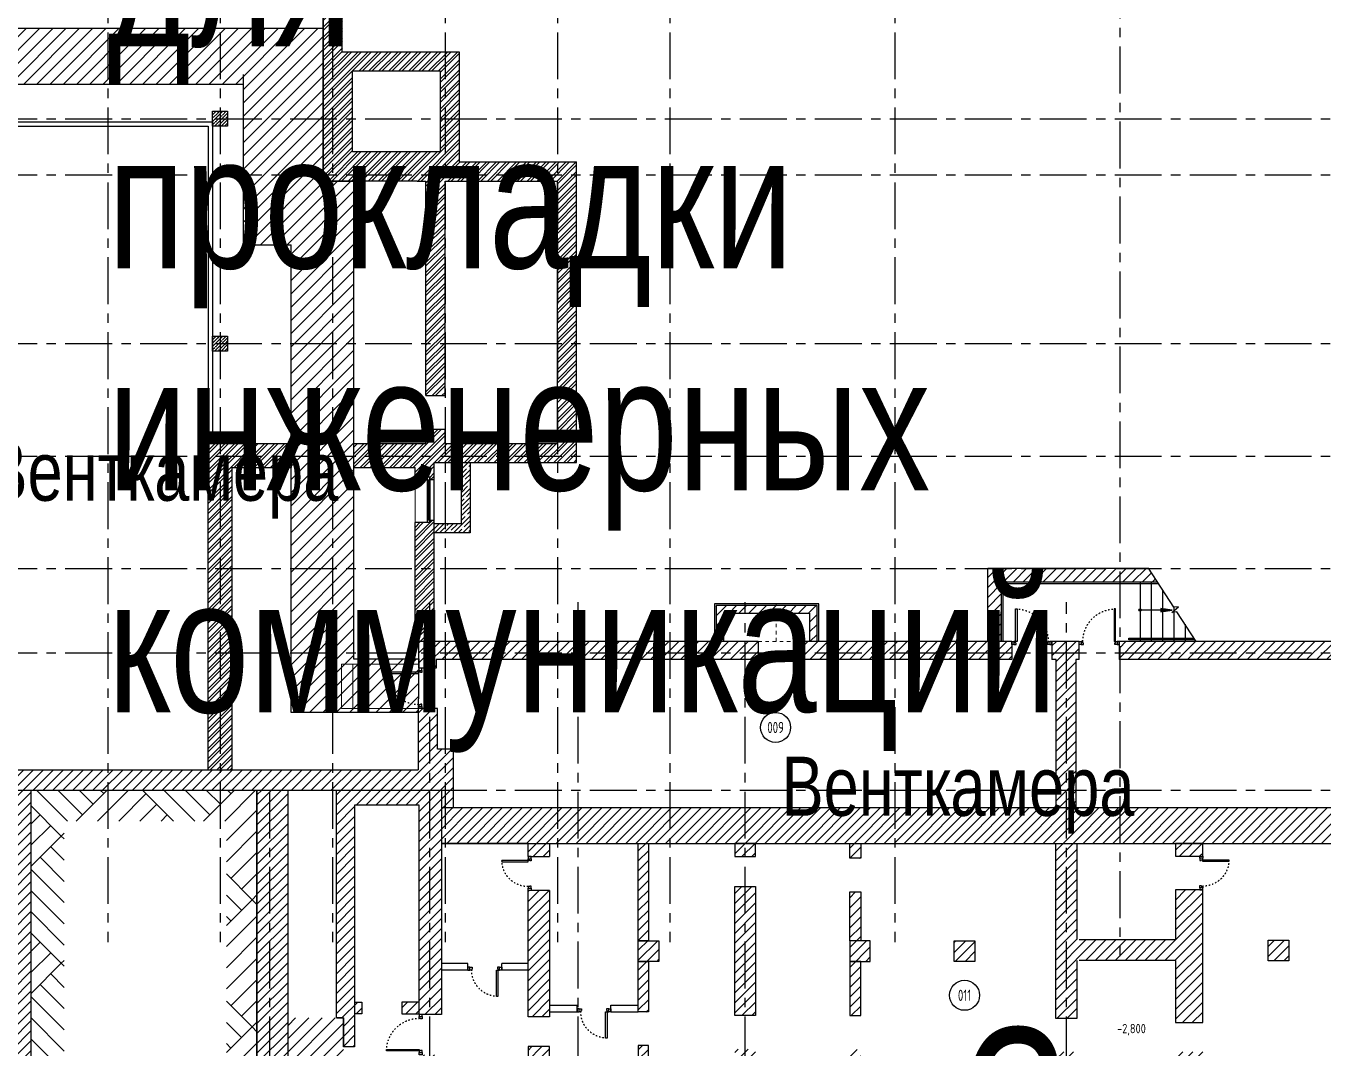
# Model space of a CAD drawing. Header units: millimetres. Extents: x -106726 to 8952771, y -150083 to 686385.
# Drawn here: x 6389 to 40993, y -99401 to -72131 of the extents above; entities that cross this region are included whole.
import ezdxf
from ezdxf import colors
from ezdxf.entities.mleader import LeaderData, LeaderLine
from ezdxf.enums import TextEntityAlignment as Align
from ezdxf.math import Vec2, Vec3

# ---------------------------------------------------------------- set-up
doc = ezdxf.new("R2018")
doc.units = ezdxf.units.MM
for name, pattern in [('ACAD_ISO03W100', [30, 12, -18]), ('CENTER', [2, 1.25, -0.25, 0.25, -0.25]), ('Штрих', [6.35, 3.175, -3.175])]:
    doc.linetypes.add(name, pattern=pattern)
doc.layers.add('АР_Названия помещений', color=124, linetype='Continuous', lineweight=5, plot=False)
doc.layers.add('АР_новое окно', color=160, linetype='Continuous')
doc.layers.add('АР_Номер помещения', color=1, linetype='Continuous', lineweight=25)
doc.styles.add('ISOCPEUR', font='isocpeur.ttf', dxfattribs={"width": 0.7})
doc.styles.get("Standard").update_dxf_attribs({"font": 'arial.ttf'})
pattern_1 = [(45, (331452.74, -175205.68), (-132.58252, 132.58252), [])]
pattern_2 = [(45, (-951676.66, -10382.9), (-132.58252, 132.58252), []), (45, (-951588.28, -10382.9), (-132.58252, 132.58252), [])]

# ---------------------------------------------------------------- blocks, each defined once
blk = doc.blocks.new('*U562')
at = {"layer": 'АР_новое окно', "color": 8, "lineweight": 20}
for p, q in [((0, 1210), (-70, 1210)), ((0, 0), (-70, 0))]:
    blk.add_line(p, q, dxfattribs=at)
at = {"layer": 'АР_новое окно', "color": 8}
for p, q in [((-70, 1210), (-70, 0)), ((-70, 0), (-70, 1210)), ((0, 1140), (-70, 1140)), ((-35, 1140), (-35, 70)), ((0, 1210), (0, 0)), ((0, 70), (-70, 70))]:
    blk.add_line(p, q, dxfattribs=at)
blk = doc.blocks.new('*U568')
at = {"color": 8}
for points in [[(-55, -80), (-55, 0), (-115, 0), (-115, -40), (-100, -40), (-100, -80), (-55, -80)], [(0, 0), (0, -80), (-55, -80), (-55, 0), (0, 0)], [(-1070, 0), (-1070, -80), (-1015, -80), (-1015, 0), (-1070, 0)], [(-1015, -80), (-1015, 0), (-955, 0), (-955, -40), (-970, -40), (-970, -80), (-1015, -80)]]:
    blk.add_lwpolyline(points, dxfattribs=at)
blk.add_lwpolyline([(-100, -80), (-100, -950), (-140, -950), (-140, -80)], close=True, dxfattribs=at)
at = {"color": 8, "linetype": 'ACAD_ISO03W100', "ltscale": 3}
blk.add_arc((-100, -80), 870, 180, 270, dxfattribs=at)
blk = doc.blocks.new('*U557')
at = {"color": 8}
for points in [[(0, 0), (0, -80), (55, -80), (55, 0), (0, 0)], [(55, -80), (55, 0), (115, 0), (115, -40), (100, -40), (100, -80), (55, -80)], [(1015, -80), (1015, 0), (955, 0), (955, -40), (970, -40), (970, -80), (1015, -80)], [(1070, 0), (1070, -80), (1015, -80), (1015, 0), (1070, 0)]]:
    blk.add_lwpolyline(points, dxfattribs=at)
blk.add_lwpolyline([(100, -80), (100, -950), (140, -950), (140, -80)], close=True, dxfattribs=at)
at = {"color": 8, "linetype": 'ACAD_ISO03W100', "ltscale": 3}
blk.add_arc((100, -80), 870, 270, 0, dxfattribs=at)
blk = doc.blocks.new('*U571')
h = blk.add_hatch(color=8)
h.dxf.hatch_style = 1
edge = h.paths.add_edge_path()
edge.add_arc((0, 0), 27.6, 359.64, 719.64)
h = blk.add_hatch(color=8)
h.dxf.hatch_style = 1
h.paths.add_polyline_path([(556, -44), (556, 44), (856, 0)])
at = {"color": 8}
blk.add_line((856, 0), (0, 0), dxfattribs=at)
blk.add_lwpolyline([(556, 44), (556, -44), (856, 0), (556, 44)], dxfattribs=at)
blk.add_circle((0, 0), 27.6, dxfattribs=at)
blk = doc.blocks.new('*U558')
at = {"color": 8}
blk.add_lwpolyline([(-100, 80), (-100, 780), (-140, 780), (-140, 80)], close=True, dxfattribs=at)
for points in [[(-900, 0), (-900, 80), (-845, 80), (-845, 0), (-900, 0)], [(-845, 80), (-845, 0), (-785, 0), (-785, 40), (-800, 40), (-800, 80), (-845, 80)], [(-55, 80), (-55, 0), (-115, 0), (-115, 40), (-100, 40), (-100, 80), (-55, 80)], [(0, 0), (0, 80), (-55, 80), (-55, 0), (0, 0)]]:
    blk.add_lwpolyline(points, dxfattribs=at)
at = {"color": 8, "linetype": 'ACAD_ISO03W100', "ltscale": 3}
blk.add_arc((-100, 80), 700, 90, 180, dxfattribs=at)
blk = doc.blocks.new('*U387')
at = {"layer": 'АР_Номер помещения', "color": 8}
blk.add_circle((-20229, 600), 400, dxfattribs=at)
at = {"color": 8, "style": 'ISOCPEUR', "width": 0.7, "flags": 1}
blk.add_attdef('КАТЕГОРИЯ', (-499, -2092), '', height=250, dxfattribs=at)
at = {"layer": 'АР_Номер помещения', "color": 8, "style": 'ISOCPEUR', "width": 0.7}
blk.add_attdef('НОМЕР_ПОМЕЩЕНИЯ', text='', height=300, dxfattribs=at).set_placement((-20229, 600), align=Align.MIDDLE_CENTER)
blk = doc.blocks.new('*U388')
at = {"color": 8, "style": 'ISOCPEUR', "width": 0.7, "flags": 1}
blk.add_attdef('КАТЕГОРИЯ', (-499, -2092), '', height=250, dxfattribs=at)
at = {"layer": 'АР_Номер помещения', "color": 8, "style": 'ISOCPEUR', "width": 0.7}
blk.add_attdef('НОМЕР_ПОМЕЩЕНИЯ', text='', height=300, dxfattribs=at).set_placement((-11974, -849), align=Align.MIDDLE_CENTER)
blk = doc.blocks.new('*U354')
at = {"layer": 'АР_Номер помещения', "color": 8}
blk.add_circle((-20284, 8672), 400, dxfattribs=at)
at = {"color": 8, "style": 'ISOCPEUR', "width": 0.7, "flags": 1}
blk.add_attdef('КАТЕГОРИЯ', (-499, -2092), '', height=250, dxfattribs=at)
at = {"layer": 'АР_Номер помещения', "color": 8, "style": 'ISOCPEUR', "width": 0.7}
blk.add_attdef('НОМЕР_ПОМЕЩЕНИЯ', text='', height=300, dxfattribs=at).set_placement((-20284, 8672), align=Align.MIDDLE_CENTER)
blk = doc.blocks.new('*U370')
at = {"layer": 'АР_Номер помещения', "color": 8}
blk.add_circle((-10199, 1308), 400, dxfattribs=at)
at = {"color": 8, "style": 'ISOCPEUR', "width": 0.7, "flags": 1}
blk.add_attdef('КАТЕГОРИЯ', (-499, -2092), '', height=250, dxfattribs=at)
at = {"layer": 'АР_Номер помещения', "color": 8, "style": 'ISOCPEUR', "width": 0.7}
blk.add_attdef('НОМЕР_ПОМЕЩЕНИЯ', text='', height=300, dxfattribs=at).set_placement((-10199, 1308), align=Align.MIDDLE_CENTER)
blk = doc.blocks.new('*U357')
at = {"color": 8}
blk.add_lwpolyline([(-100, 80), (-100, 780), (-140, 780), (-140, 80)], close=True, dxfattribs=at)
for points in [[(-900, 0), (-900, 80), (-845, 80), (-845, 0), (-900, 0)], [(-845, 80), (-845, 0), (-785, 0), (-785, 40), (-800, 40), (-800, 80), (-845, 80)], [(-55, 80), (-55, 0), (-115, 0), (-115, 40), (-100, 40), (-100, 80), (-55, 80)], [(0, 0), (0, 80), (-55, 80), (-55, 0), (0, 0)]]:
    blk.add_lwpolyline(points, dxfattribs=at)
at = {"color": 8, "linetype": 'ACAD_ISO03W100', "ltscale": 3}
blk.add_arc((-100, 80), 700, 90, 180, dxfattribs=at)
blk = doc.blocks.new('*U356')
at = {"color": 8}
for points in [[(-55, -80), (-55, 0), (-115, 0), (-115, -40), (-100, -40), (-100, -80), (-55, -80)], [(0, 0), (0, -80), (-55, -80), (-55, 0), (0, 0)], [(-900, 0), (-900, -80), (-845, -80), (-845, 0), (-900, 0)], [(-845, -80), (-845, 0), (-785, 0), (-785, -40), (-800, -40), (-800, -80), (-845, -80)]]:
    blk.add_lwpolyline(points, dxfattribs=at)
blk.add_lwpolyline([(-100, -80), (-100, -780), (-140, -780), (-140, -80)], close=True, dxfattribs=at)
at = {"color": 8, "linetype": 'ACAD_ISO03W100', "ltscale": 3}
blk.add_arc((-100, -80), 700, 180, 270, dxfattribs=at)
blk = doc.blocks.new('_DotSmall')
at = {"color": 8, "linetype": 'ByBlock', "const_width": 0.5}
blk.add_lwpolyline([(-0.0625, 0, 1), (0.0625, 0, 1)], format="xyb", close=True, dxfattribs=at)

msp = doc.modelspace()

# ---------------------------------------------------------------- hatches: boundary and pattern name
at = {"ltscale": 100}
h = msp.add_hatch(dxfattribs=at)
h.set_pattern_fill('ANSI32', color=256, scale=500)
h.set_pattern_definition(pattern_2)
h.paths.add_polyline_path([(17959.8, -72830), (17449.8, -73340), (17449.8, -75490), (15730, -75490), (15730, -76270), (17060, -76270), (17060, -81990.3), (17569.9, -81990.3), (17569.9, -76270), (20569.9, -76270), (20570, -78048.6), (21080, -78048.6), (21080, -75759.8), (17959.8, -75760)])
h.paths.add_polyline_path([(17569.9, -68394.2), (17569.9, -68605), (17359.1, -68605), (17317, -68478.5)], flags=16)
h.paths.add_polyline_path([(17696.4, -68352), (17780.8, -68605), (17569.9, -68605), (17569.9, -68394.2)], flags=16)
h.paths.add_polyline_path([(17569.9, -68815.8), (17443.4, -68858), (17359.1, -68605), (17569.9, -68605)], flags=16)
h.paths.add_polyline_path([(17569.9, -68815.8), (17569.9, -68605), (17780.8, -68605), (17822.9, -68731.5)], flags=16)
h.paths.add_polyline_path([(14640.9, -70651.3), (14829.8, -70651.3), (14829.8, -71731.2), (14640.9, -71731.2)], flags=17)
edge = h.paths.add_edge_path()
edge.add_line((14319.8, -70586.3), (14640.9, -70586.3))
edge.add_line((14640.9, -70586.3), (14640.9, -71796.2))
edge.add_line((14640.9, -71796.2), (14319.8, -71796.2))
edge.add_line((14319.8, -71796.2), (14319.8, -76270.2))
edge.add_line((14319.8, -76270.2), (15730, -76270))
edge.add_line((15730, -76270), (15729.9, -75490))
edge.add_line((15729.9, -75490), (15099.8, -75490.1))
edge.add_line((15099.8, -75490.1), (15099.8, -73340))
edge.add_line((15099.8, -73340), (17449.8, -73340))
edge.add_line((17449.8, -73340), (17959.8, -72830))
edge.add_line((17959.8, -72830), (14830.2, -72830))
edge.add_line((14830.2, -72830), (14829.8, -69329.7))
edge.add_line((14829.8, -69329.7), (15129.8, -69329.7))
edge.add_arc((14568.2, -59600), 9745.9, 273.30362, 293.08077)
edge.add_arc((14568.2, -59600), 9745.9, 293.08077, 323.72504)
edge.add_line((22425.2, -65366.3), (21832.5, -65312.3))
edge.add_arc((14520.7, -59541.5), 9314.8, 273.74937, 321.7179, ccw=False)
edge.add_line((15129.8, -68836.3), (14829.8, -68836.3))
edge.add_line((14829.8, -68836.3), (14829.8, -68605))
edge.add_line((14829.8, -68605), (14319.8, -68605))
edge.add_line((14319.8, -68605), (14319.8, -70586.3))
h = msp.add_hatch(dxfattribs=at)
h.set_pattern_fill('ANSI31', color=256, scale=2000)
h.set_pattern_definition([(45, (-833792.87, -9768.65), (-176.776695, 176.776695), [])])
h.paths.add_polyline_path([(14319.8, -72192), (-110.2, -72192), (-111.5, -73691.4), (2034.6, -73702.4), (2036, -74683.6), (3624.8, -74685), (3624.7, -73691.6), (12186.7, -73691.6), (12186.7, -77968.4), (13461.1, -77968.4), (13461.1, -90448.9), (16856.8, -90449), (16874.8, -89015.3), (15130, -89015.3), (15130, -76270), (14319.8, -76270)])
h = msp.add_hatch(dxfattribs=at)
h.set_pattern_fill('ANSI35', color=256, scale=500)
h.set_pattern_definition([(45, (-945682.16, -34533.53), (-88.388348, 88.388348), []), (45, (-945593.77, -34533.53), (-88.388348, 88.388348), [156.25, -31.25, 0, -31.25])])
h.paths.add_polyline_path([(11769.9, -74405), (11369.9, -74405), (11369.9, -74805), (11769.9, -74805)])
h = msp.add_hatch(dxfattribs=at)
h.set_pattern_fill('ANSI32', color=256, scale=500)
h.set_pattern_definition(pattern_2)
h.paths.add_polyline_path([(21080, -77990), (20569.9, -77990), (20569.9, -83270), (21080, -83270)])
h = msp.add_hatch(dxfattribs=at)
h.set_pattern_fill('ANSI35', color=256, scale=500)
h.set_pattern_definition([(45, (-945682.16, -40533.53), (-88.388348, 88.388348), []), (45, (-945593.77, -40533.53), (-88.388348, 88.388348), [156.25, -31.25, 0, -31.25])])
h.paths.add_polyline_path([(11769.9, -80405), (11369.9, -80405), (11369.9, -80805), (11769.9, -80805)])
h = msp.add_hatch(dxfattribs=at)
h.set_pattern_fill('ANSI32', color=256, scale=500)
h.set_pattern_definition(pattern_2)
h.paths.add_polyline_path([(17160.9, -85379.9), (17160.5, -85379.9)])
h.paths.add_polyline_path([(17160.9, -84170), (17160.9, -84235), (17279.8, -84235), (17279.8, -83780), (21080, -83780), (21080, -83270), (20569.9, -83270), (17570, -83270), (17569.9, -82890.3), (17060, -82890.3), (17060, -83270), (15130, -83270), (15130, -83910), (16769.8, -83910), (16769.8, -84170), (17090.9, -84170)])
h = msp.add_hatch(dxfattribs=at)
h.set_pattern_fill('ANSI32', color=256, scale=500)
h.set_pattern_definition(pattern_2)
h.paths.add_polyline_path([(11249.9, -91974.6), (11889.8, -91974.6), (11889.8, -83910.8), (13461.1, -83909.6), (13461.1, -83270.4), (11249.8, -83270)])
h = msp.add_hatch(dxfattribs=at)
h.set_pattern_fill('ANSI35', color=256, scale=700)
h.set_pattern_definition([(45, (333902.74, -188789.37), (-123.74369, 123.74369), []), (45, (334026.49, -188789.37), (-123.74369, 123.74369), [218.75, -43.75, 0, -43.75])])
h.paths.add_polyline_path([(17998.2, -85413), (17998.2, -83780), (18238.2, -83780), (18238.2, -85653), (17279.8, -85653), (17279.8, -85413)])
h = msp.add_hatch(dxfattribs=at)
h.set_pattern_fill('ANSI32', color=256, scale=500)
h.set_pattern_definition([(45, (331452.74, -175205.68), (-132.58252, 132.58252), []), (45, (331541.13, -175205.68), (-132.58252, 132.58252), [])])
h.paths.add_polyline_path([(17279.8, -85314.9), (17160.9, -85314.9), (17160.9, -85379.9), (17090.9, -85379.9), (16769.8, -85379.9), (16769.8, -86605), (17279.8, -86605)])
h.paths.add_polyline_path([(17279.8, -86605), (16769.8, -86605), (16769.8, -88555), (16865, -88555), (17279.8, -88555)])
h = msp.add_hatch(dxfattribs=at)
h.set_pattern_fill('ANSI31', color=256, scale=1500)
h.set_pattern_definition([(45, (346742.01, -175205.68), (-132.58252, 132.58252), [])])
h.paths.add_polyline_path([(35569.9, -86598), (32049, -86598), (32049, -88555), (32410.3, -88555), (32410.3, -86961.6), (35569.9, -86961.6)])
h.paths.add_polyline_path([(36571.8, -86961.6), (36338, -86603.6), (35569.9, -86605), (35569.9, -86961.6)])
h = msp.add_hatch(dxfattribs=at)
h.set_pattern_fill('ANSI31', color=256, scale=1500)
h.set_pattern_definition([(45, (346742.03, -175085.65), (-132.58252, 132.58252), [])])
h.paths.add_polyline_path([(24805.1, -88555), (24805, -87596.7), (27495.2, -87596.5), (27495.3, -88555), (27295.3, -88555), (27295.2, -87796.5), (25005, -87796.7), (25005, -88555)])
h = msp.add_hatch(dxfattribs=at)
h.set_pattern_fill('ANSI31', color=256, scale=1500)
h.set_pattern_definition(pattern_1)
h.paths.add_polyline_path([(20569.9, -88555), (17569.9, -88555), (17569.9, -88855), (20569.9, -88855)])
h.paths.add_polyline_path([(17569.9, -88555), (17165, -88555), (17165, -88855), (17569.9, -88855)])
h.paths.add_polyline_path([(17165, -88555), (16874.8, -88555), (16874.8, -88855), (17165, -88855)])
h.paths.add_polyline_path([(17165, -88855), (16874.8, -88855), (16874.8, -89269.6), (16954.8, -89269.6), (17165, -89269.6)])
h.paths.add_polyline_path([(17569.9, -88855), (17165, -88855), (17165, -89269.6), (17332.5, -89269.6), (17332.4, -89038), (17569.9, -89038)])
h.paths.add_polyline_path([(21120, -88555), (20569.9, -88555), (20569.9, -88855), (21120, -88855)])
h.paths.add_polyline_path([(23569.9, -88555), (21120, -88555), (21120, -88855), (23569.9, -88855)])
h.paths.add_polyline_path([(23569.9, -88855), (21120, -88855), (21120, -89038), (23569.9, -89038)])
h.paths.add_polyline_path([(21120, -88855), (20569.9, -88855), (20569.9, -89038), (21120, -89038)])
h.paths.add_polyline_path([(20569.9, -88855), (17569.9, -88855), (17569.9, -89038), (20569.9, -89038)])
h.paths.add_polyline_path([(32690.2, -88855), (29569.9, -88855), (29569.9, -89038), (32690.2, -89038)])
h.paths.add_polyline_path([(32690.2, -88555), (29569.9, -88555), (29569.9, -88855), (32690.2, -88855)])
h.paths.add_polyline_path([(25524.1, -88855), (25527.5, -88555), (23569.9, -88555), (23569.9, -88855)])
h.paths.add_polyline_path([(25525.8, -88555), (25525.8, -88855), (25575, -88855), (25575, -88555)])
h.paths.add_polyline_path([(25525.8, -88855), (25525.8, -89038), (25525.8, -89038), (25525.6, -88855), (23569.9, -88855), (23569.9, -89038), (25575, -89038), (25575, -88855)])
h.paths.add_polyline_path([(25925.5, -88855), (25925.5, -88555), (25575, -88555), (25575, -88855)])
h.paths.add_polyline_path([(27135.5, -88555), (27135.5, -88855), (29569.9, -88855), (29569.9, -88555)])
h.paths.add_polyline_path([(25925.5, -89038), (25925.5, -88855), (25575, -88855), (25575, -89038)])
h.paths.add_polyline_path([(27135.5, -88855), (27135.5, -89038), (29569.9, -89038), (29569.9, -88855)])
h = msp.add_hatch(dxfattribs=at)
h.set_pattern_fill('ANSI31', color=256, scale=1500)
h.set_pattern_definition(pattern_1)
h.paths.add_polyline_path([(51365, -88555), (45030, -88555), (45030, -88673.9), (45095, -88673.9), (45095, -88743.9), (45095, -88855), (51365, -88855)])
h.paths.add_polyline_path([(51365, -88855), (45095, -88855.6), (45095, -89038), (51158.5, -89038), (51158.5, -92002.8), (49782.2, -92002.8), (49782.2, -92520), (51365, -92520)])
h.paths.add_polyline_path([(53569.9, -92520), (51365, -92520), (51365, -92934.4), (53569.9, -92934.4)])
h.paths.add_polyline_path([(51365, -92520), (49782.2, -92520), (49782.2, -92994.6), (50990.4, -92994.6), (50990.4, -92934.4), (51365, -92934.4)])
h.paths.add_polyline_path([(53569.9, -92271.3), (51665, -92271.3), (51665, -88855), (51365, -88855), (51365, -92520), (53569.9, -92520)])
h.paths.add_polyline_path([(51665, -88555), (51365, -88555), (51365, -88855), (51665, -88855)])
h.paths.add_polyline_path([(55515, -92271.3), (53569.9, -92271.3), (53569.9, -92520), (55515, -92520)])
h.paths.add_polyline_path([(55515, -92520), (53569.9, -92520), (53569.9, -92934.4), (55515, -92934.4)])
h.paths.add_polyline_path([(55515, -92934.4), (55179.8, -92934.4), (55179.8, -93400.6), (55259.8, -93400.6), (55515, -93400.6)])
h.paths.add_polyline_path([(57079.9, -92520), (55515, -92520), (55515, -92934.4), (57079.9, -92934.4)])
h.paths.add_polyline_path([(57079.9, -92271.3), (55515, -92271.3), (55515, -92520), (57079.9, -92520)])
h.paths.add_polyline_path([(62165, -92271.3), (57079.9, -92271.3), (57079.9, -92520), (62165, -92520)])
h.paths.add_polyline_path([(62318.3, -92271.3), (62165, -92271.3), (62165, -92520), (62318.3, -92520)])
h.paths.add_polyline_path([(55671.6, -92934.4), (55515, -92934.4), (55515, -93400.6), (55671.6, -93400.6)])
h.paths.add_polyline_path([(50990.4, -92994.6), (47569.9, -92994.6), (47569.9, -93942.6), (50990.4, -93942.6)])
h.paths.add_polyline_path([(51365, -92934.4), (50990.4, -92934.4), (50990.4, -98725.4), (51365, -98725.4)])
h.paths.add_polyline_path([(51541.2, -92934.4), (51365, -92934.4), (51365, -98725.4), (51541.2, -98725.4)])
h.paths.add_polyline_path([(47569.9, -92994.6), (17473.6, -92994.6), (17473.6, -93942.6), (47569.9, -93942.6)])
h.paths.add_polyline_path([(62318.3, -107115), (62165, -107115), (62165, -108048.7), (62318.3, -108048.7)])
h.paths.add_polyline_path([(62165, -105905), (62318.3, -105905), (62318.3, -92520), (62165, -92520)])
h.paths.add_polyline_path([(61575.5, -105905), (62165, -105905), (62165, -92520), (57079.9, -92520), (57079.9, -92934.4), (61575.5, -92934.4)])
h.paths.add_polyline_path([(62165, -107115), (61575.5, -107115), (61575.5, -108048.7), (62165, -108048.7)])
h = msp.add_hatch(dxfattribs=at)
h.set_pattern_fill('ANSI31', color=256, scale=1500)
h.set_pattern_definition(pattern_1)
h.paths.add_polyline_path([(34145, -88555), (33761.2, -88555), (33761.2, -88635), (33761.2, -88855), (34145, -88855)])
h.paths.add_polyline_path([(34485.4, -88555), (34145, -88555), (34145, -88855), (34485.4, -88855)])
h.paths.add_polyline_path([(34485.4, -88855), (34145, -88855), (34145, -92520), (34394.1, -92520), (34394.1, -89038), (34485.4, -89038)])
h.paths.add_polyline_path([(34145, -88855), (33761.2, -88855), (33761.2, -89038), (33873.5, -89038), (33873.5, -92520), (34145, -92520)])
h.paths.add_polyline_path([(34145, -92520), (33873.5, -92520), (33873.5, -92994.6), (34145, -92994.6)])
h.paths.add_polyline_path([(34394.1, -92520), (34145, -92520), (34145, -92994.6), (34394.1, -92994.6)])
h = msp.add_hatch(dxfattribs=at)
h.set_pattern_fill('ANSI31', color=256, scale=1500)
h.set_pattern_definition(pattern_1)
h.paths.add_polyline_path([(43885, -88555), (43885, -89038), (43885, -88555), (35569.9, -88555), (35569.9, -89038), (43885, -89038), (43885, -88555)])
at = {"ltscale": 300}
h = msp.add_hatch(dxfattribs=at)
h.set_pattern_fill('ANSI31', color=256, scale=1500)
h.set_pattern_definition(pattern_1)
h.paths.add_polyline_path([(6528.9, -92520), (17473.6, -92523.7), (17473.6, -92994.6), (17794.6, -92994.6), (17794.6, -91426.9), (17364.4, -91426.9), (17364.4, -90340.7), (16856.8, -90340.6), (16856.8, -91974.6), (6018.9, -91974.6), (6018.9, -110246.6), (-213.2, -110246.6), (-213.2, -120371.2), (13062.1, -120371.2), (13062.1, -113994.8), (14450.9, -113994.8), (14450.9, -113355.4), (12552.1, -113355.4), (12552.1, -119861.2), (296.8, -119861.2), (296.8, -110756.6), (6018.9, -110756.6), (6018.9, -114009.1), (12552.1, -114009.1), (12552.1, -113499.1), (6528.9, -113499.1), (6528.9, -110301.1)])
at = {"ltscale": 100, "transparency": 33554559}
h = msp.add_hatch(dxfattribs=at)
h.set_pattern_fill('AR-PARQ1', color=256, scale=200, angle=45, style=0)
h.set_pattern_definition([(135, (346742, -175205.7), (-3394.113, 0), [2400, -2400]), (135, (347024.9, -174922.8), (-3394.113, 0), [2400, -2400]), (135, (347307.7, -174640), (-3394.113, 0), [2400, -2400]), (135, (347590.5, -174357.2), (-3394.113, 0), [2400, -2400]), (135, (347873.4, -174074.3), (-3394.113, 0), [2400, -2400]), (135, (348156.2, -173791.5), (-3394.113, 0), [2400, -2400]), (135, (348439, -173508.6), (-3394.113, 0), [2400, -2400]), (45, (345045, -173508.6), (3394.113, 0), [2400, -2400]), (45, (344762, -173225.8), (3394.113, 0), [2400, -2400]), (45, (344479.3, -172943), (3394.113, 0), [2400, -2400]), (45, (344196.4, -172660), (3394.113, 0), [2400, -2400]), (45, (343913.6, -172377.3), (3394.113, 0), [2400, -2400]), (45, (343630.7, -172094.4), (3394.113, 0), [2400, -2400]), (45, (343348, -171811.6), (3394.113, 0), [2400, -2400])])
h.paths.add_polyline_path([(7411.1, -93345.6), (11738.5, -93345.6), (11738.5, -112717.1), (7411.1, -112717.1)], flags=16)
h.paths.add_polyline_path([(6528.9, -92520), (12552.1, -92520), (12552.1, -113499.1), (6528.9, -113499.1)])
at = {"ltscale": 100}
h = msp.add_hatch(dxfattribs=at)
h.set_pattern_fill('ANSI31', color=256, scale=1500)
h.set_pattern_definition(pattern_1)
h.paths.add_polyline_path([(13383.3, -92520), (12900, -92520), (12900, -113355.4), (13383.3, -113355.4)])
h.paths.add_polyline_path([(12900, -92520), (12551.9, -92520), (12551.9, -113355.4), (12900, -113355.4)])
h = msp.add_hatch(dxfattribs=at)
h.set_pattern_fill('ANSI31', color=256, scale=1500)
h.set_pattern_definition(pattern_1)
h.paths.add_polyline_path([(17165, -92520), (14674.6, -92520), (14674.6, -98598.4), (14858.8, -98598.4), (14858.8, -99370.7), (14938.8, -99370.7), (15158, -99370.7), (15158, -92920.6), (16880.1, -92920.6), (16880.1, -98508.1), (16958.8, -98508.1), (17165, -98508.1)])
h.paths.add_polyline_path([(17473.6, -92520), (17165, -92520), (17165, -98508.1), (17473.6, -98508.1)])
h.paths.add_polyline_path([(16880.1, -98175.3), (16421.1, -98175.3), (16421.1, -98255.3), (16421.1, -98486.4), (16880.1, -98486.4)], flags=17)
h.paths.add_polyline_path([(15350.1, -98175.3), (15158, -98175.3), (15158, -98486.4), (15350.1, -98486.4)], flags=17)
h.paths.add_polyline_path([(20360.1, -95193.8), (19787.6, -95193.8), (19787.6, -98566.7), (20360.1, -98566.7)])
h.paths.add_polyline_path([(20360.1, -93942.6), (19787.6, -93942.6), (19787.6, -94293.8), (20360.1, -94293.8)])
h.paths.add_polyline_path([(20360.1, -99362.5), (19787.6, -99362.5), (19787.6, -99856.9), (20360.1, -99856.9)])
h.paths.add_polyline_path([(22995.3, -97088), (22724.4, -97088), (22724.4, -98434.5), (22995.3, -98434.5)])
h.paths.add_polyline_path([(23274.4, -96538), (22724.4, -96538), (22724.4, -97088), (22995.3, -97088), (23274.4, -97088)])
h.paths.add_polyline_path([(22995.3, -93942.6), (22724.4, -93942.6), (22724.4, -96538), (22995.3, -96538)])
h.paths.add_polyline_path([(22995.3, -99334.5), (22724.4, -99334.5), (22724.4, -99856.9), (22995.3, -99856.9)])
h.paths.add_polyline_path([(25851.8, -93942.6), (25298.2, -93942.6), (25298.2, -94293.8), (25851.8, -94293.8)])
h.paths.add_polyline_path([(25851.8, -95086.7), (25298.2, -95086.7), (25298.2, -98535.9), (25851.8, -98535.9)])
h.paths.add_polyline_path([(25851.8, -99430.9), (25298.2, -99430.9), (25298.2, -99856.9), (25851.8, -99856.9)])
h.paths.add_polyline_path([(28658.3, -99435.9), (28365.6, -99435.9), (28365.6, -99856.9), (28658.3, -99856.9)])
h.paths.add_polyline_path([(28658.3, -97088), (28365.6, -97088), (28365.6, -98535.9), (28658.3, -98535.9)])
h.paths.add_polyline_path([(28915.6, -96538), (28365.6, -96538), (28365.6, -97088), (28658.3, -97088), (28915.6, -97088)])
h.paths.add_polyline_path([(28658.3, -95236.2), (28365.6, -95236.2), (28365.6, -96538), (28658.3, -96538)])
h.paths.add_polyline_path([(28658.3, -93942.6), (28365.6, -93942.6), (28365.6, -94337.5), (28658.3, -94337.5)])
h.paths.add_polyline_path([(31705.2, -96538), (31155.2, -96538), (31155.2, -97088), (31705.2, -97088)])
h = msp.add_hatch(dxfattribs=at)
h.set_pattern_fill('ANSI31', color=256, scale=1500)
h.set_pattern_definition(pattern_1)
h.paths.add_polyline_path([(37783.2, -95183.1), (37059.3, -95183.1), (37059.3, -96507.2), (34426.3, -96507.2), (34426.3, -93942.6), (34145, -93942.6), (34145, -98615.4), (34426.3, -98615.4), (34426.3, -97063.2), (37059.3, -97063.2), (37059.3, -98717), (37783.2, -98717)])
h.paths.add_polyline_path([(37783.2, -93942.6), (37059.3, -93942.6), (37059.3, -94282.7), (37783.2, -94282.7)], flags=17)
h.paths.add_polyline_path([(34145, -93942.6), (33863.7, -93942.6), (33863.7, -98615.4), (34145, -98615.4)])
h.paths.add_polyline_path([(34425.9, -99497.8), (34145, -99497.8), (34145, -100040), (40983, -100040), (40983, -99856.9), (37783.2, -99856.9), (37783.2, -99497.8), (37059.3, -99497.8), (37059.3, -99856.9), (34425.9, -99856.9)])
h.paths.add_polyline_path([(34145, -99497.8), (33873.5, -99497.8), (33873.5, -99856.9), (33287.1, -99856.9), (33287.1, -100040), (34145, -100040)])
h.paths.add_polyline_path([(34145, -100040), (33287.1, -100040), (33287.1, -100323.9), (34002.5, -100323.9), (34002.4, -103691), (34145, -103691)])
h.paths.add_polyline_path([(40983, -100040), (34145, -100040), (34145, -103691), (34402.2, -103691), (34402.2, -100436.4), (36938.5, -100436.4), (36938.5, -100877.2), (37617.6, -100877.2), (37617.6, -100436.4), (40983, -100436.4)])
h.paths.add_polyline_path([(37617.6, -101681.5), (36938.5, -101684.1), (36938.5, -103693.6), (37617.6, -103691)])
h.paths.add_polyline_path([(32493.8, -100040), (25575, -100040), (25575, -100323.9), (28658.3, -100323.9), (28658.3, -101992), (29102.9, -101992), (29102.9, -100323.8), (32493.8, -100323.9)])
h.paths.add_polyline_path([(32493.8, -99856.9), (25575, -99856.9), (25575, -100040), (32493.8, -100040)])
h.paths.add_polyline_path([(29106.8, -102783.3), (28658.3, -102783.3), (28658.3, -103690.9), (29106.8, -103690.9)])
h.paths.add_polyline_path([(25575, -100040), (21120, -100040), (21120, -100323.9), (25575, -100323.9)])
h.paths.add_polyline_path([(25575, -99856.9), (25562.7, -99856.9), (21120, -99856.9), (21120, -100040), (25575, -100040)])
h.paths.add_polyline_path([(18996.2, -100040), (18996.2, -100363.9), (20534.6, -100363.9), (20534.6, -101522.2), (20614.6, -101522.2), (21114.3, -101522.2), (21114.3, -100323.9), (21114.4, -100040)])
h.paths.add_polyline_path([(18996.2, -100040), (17463.7, -100040), (17463.7, -100363.9), (18996.2, -100363.9)])
h.paths.add_polyline_path([(18996.2, -99856.9), (17463.7, -99856.9), (17463.7, -100040), (18996.2, -100040)])
h.paths.add_polyline_path([(17165, -99579.1), (16878.8, -99579.1), (16878.8, -100040), (17165, -100040)])
h.paths.add_polyline_path([(17463.7, -99579.1), (17165, -99579.1), (17165, -100040), (17463.7, -100040)])
h.paths.add_polyline_path([(17463.7, -100040), (17165, -100040), (17165, -113355.4), (17463.7, -113355.4)])
h.paths.add_polyline_path([(17165, -100040), (16878.8, -100040), (16878.8, -113355.4), (17165, -113355.4)])
h.paths.add_polyline_path([(21120, -99856.9), (18996.2, -99856.9), (18996.2, -100040), (21120, -100040)])
h = msp.add_hatch(dxfattribs=at)
h.set_pattern_fill('ANSI31', color=256, scale=1500)
h.set_pattern_definition(pattern_1)
h.paths.add_polyline_path([(42685, -93942.6), (42399.5, -93942.6), (42399.5, -98717), (42685, -98717)])
h.paths.add_polyline_path([(42970.5, -93942.6), (42685, -93942.6), (42685, -98717), (42970.5, -98717)])
h.paths.add_polyline_path([(40079.7, -96521.5), (39528.4, -96521.5), (39528.4, -97070.3), (40079.7, -97070.3)])
h.paths.add_polyline_path([(45732.1, -96509), (45180.9, -96509), (45180.9, -97057.8), (45732.1, -97057.8)])
h = msp.add_hatch(dxfattribs=at)
h.set_pattern_fill('ANSI31', color=256, scale=2000)
h.set_pattern_definition([(45, (346742, -175205.68), (-176.7767, 176.7767), [])])
h.paths.add_polyline_path([(14483.4, -110146.2), (14483.4, -109526.9), (16878.8, -109526.9), (16878.8, -110146.2)], flags=16)
h.paths.add_polyline_path([(13583.4, -110146.2), (13383.5, -110146.2), (13383.5, -113355.5), (16878.8, -113355.5), (16883.5, -104248.5), (16546.1, -104248), (16546.1, -103630.1), (16872.7, -103630.1), (16878.9, -101393), (14623.7, -101393.1), (14623.7, -100704.2), (14858.8, -100704.2), (14858.8, -98598.4), (13383.4, -98598.4), (13383.4, -100704.2), (13830.8, -100704.2), (13830.8, -101393), (13383.5, -101393), (13383.5, -103629.7), (15646.1, -103629.7), (15646.1, -104248), (13383.5, -104248), (13383.5, -109526.9), (13583.4, -109526.9)])

# ---------------------------------------------------------------- linework, layer by layer
at = {"linetype": 'CENTER', "ltscale": 1000}
for p, q in [((8569.9, -42303.6), (8569.9, -96574.9)), ((11569.9, -42303.6), (11569.9, -96574.9)), ((14569.9, -42303.6), (14569.9, -96574.9)), ((17569.9, -42303.6), (17569.9, -96574.9)), ((20569.9, -42303.6), (20569.9, -96574.9)), ((23569.9, -42303.6), (23569.9, -96574.9)), ((29569.9, -42303.6), (29569.9, -96574.9)), ((35569.9, -42681.8), (35569.9, -96953.1)), ((-12563.8, -74605), (70614.6, -74605)), ((-12563.8, -76105), (70614.6, -76105)), ((-12563.8, -80605), (70614.6, -80605)), ((-12563.8, -83605), (70614.6, -83605)), ((-12563.8, -86605), (70614.6, -86605)), ((17165, -121811.3), (17165, -87503.8)), ((21120, -121811.3), (21120, -87503.8)), ((25575, -121811.3), (25575, -87503.8)), ((34145, -121811.3), (34145, -87503.8)), ((-12563.8, -88855), (70614.6, -88855)), ((-12563.8, -92520), (71033.4, -92520)), ((12900, -121811.3), (12900, -92428.7))]:
    msp.add_line(p, q, dxfattribs=at)
at = {"ltscale": 100}
for p, q in [((14319.8, -76270), (14319.8, -71796.2)), ((14319.8, -71924.4), (14319.8, -76270)), ((14829.8, -72830), (14829.8, -71731.2)), ((-110.2, -72192), (14319.8, -72192)), ((17959.8, -72830), (14829.8, -72830)), ((17959.8, -75760), (17959.8, -72830)), ((15099.8, -75490), (15099.8, -73340)), ((17449.8, -73340), (15099.8, -73340)), ((17449.8, -75490), (17449.8, -73340)), ((12186.7, -73691.6), (3624.7, -73691.6)), ((12186.7, -73424.1), (12186.7, -77968.4)), ((16841, -75490), (15099.8, -75490)), ((17449.8, -75490), (16830, -75490)), ((17959.8, -75760), (21080, -75760)), ((21080, -78140.1), (21080, -75760)), ((14319.8, -76270), (15130, -76270)), ((16830, -76270), (14319.8, -76270)), ((15130, -76270), (15130, -89015.3)), ((16830, -76270), (17060, -76270)), ((17569.9, -76270), (20570, -76270)), ((20570, -78140.1), (20570, -76270)), ((12186.7, -77968.4), (13461.1, -77968.4)), ((13461.1, -90448.9), (13461.1, -77968.4)), ((20569.9, -83270), (20570, -77990)), ((21080, -83780), (21080, -77990)), ((17060, -81990.3), (17570, -81990.3)), ((17060, -82890.3), (17570, -82890.3)), ((17060, -83270), (17060, -82890.3)), ((17570, -83270), (17570, -82890.3)), ((11249.8, -83270), (13461.1, -83270)), ((11249.8, -91974.6), (11249.8, -83270)), ((13461.1, -83270), (13461.1, -83910)), ((15130, -83270), (17060, -83270)), ((15130, -83270), (15130, -83910)), ((17570, -83270), (20570, -83270)), ((11889.8, -83910), (13461.1, -83910)), ((11889.8, -91974.6), (11889.8, -83910)), ((15130, -83910), (16769.8, -83910)), ((16769.8, -84170), (16769.8, -83910)), ((17279.8, -84235), (17279.8, -83780)), ((17279.8, -83780), (21080, -83780)), ((17160.9, -84170), (16769.8, -84170)), ((17160.9, -84170), (17160.9, -84235)), ((17160.9, -84235), (17279.8, -84235)), ((16769.8, -88555), (16769.8, -85379.9)), ((17160.9, -85379.9), (16769.8, -85379.9)), ((17160.9, -85314.9), (17160.9, -85379.9)), ((17160.9, -85314.9), (17279.8, -85314.9)), ((17279.8, -88555), (17279.8, -85314.9)), ((32049, -86598), (36334.3, -86598)), ((32049, -88555), (32049, -86598)), ((32410.3, -88551.6), (32411, -86961.6)), ((32410.3, -86961.6), (36571.8, -86961.6)), ((32411, -88551.6), (32411, -86961.6)), ((32461, -88551.6), (32461, -87011.6)), ((36110.3, -86961.6), (36571.8, -86961.6)), ((36110.3, -86961.6), (36110.3, -88555)), ((36410.3, -86961.6), (36410.3, -88551.6)), ((36710.3, -87173.7), (36710.3, -88551.6)), ((24805, -87596.7), (24805.1, -88555)), ((37010.3, -87633), (37010.3, -88551.6)), ((37310.3, -88092.3), (37310.3, -88551.6)), ((25925.5, -88555), (16769.8, -88555)), ((25925.5, -88555), (25525.8, -88555)), ((32690.2, -88555), (27135.5, -88555)), ((32690.2, -88555), (32690.2, -89038)), ((34485.4, -89038), (34485.4, -88555)), ((39112.5, -88555), (36110.3, -88555)), ((15130, -89015.3), (16874.8, -89015.3)), ((16874.8, -89015.3), (16856.8, -90449)), ((33873.5, -92994.6), (33873.5, -89038)), ((34394.1, -89038), (34394.1, -92994.6)), ((16856.8, -90449), (13461.1, -90448.9)), ((17364.4, -90340.7), (16856.8, -90340.6)), ((16856.8, -90340.6), (16856.8, -91974.6)), ((17364.4, -91426.9), (17364.4, -90340.7)), ((17794.6, -91426.9), (17364.4, -91426.9)), ((17794.6, -92994.6), (17794.6, -91426.9)), ((14674.6, -98598.4), (14674.6, -92523.7)), ((17473.6, -92523.7), (17473.6, -98508.1)), ((16880.1, -92920.6), (15158, -92920.6)), ((15158, -92920.6), (15158, -99370.7)), ((16880.1, -98508.1), (16880.1, -92920.6)), ((34454.9, -92994.6), (33934.3, -92994.6)), ((14858.8, -98598.4), (14674.6, -98598.4)), ((14858.8, -99370.7), (14858.8, -98598.4)), ((17473.6, -98508.1), (16880.1, -98508.1)), ((15158, -99370.7), (14858.8, -99370.7))]:
    msp.add_line(p, q, dxfattribs=at)
at = {"linetype": 'Continuous', "ltscale": 100}
for p, q in [((5769.9, -74685.2, 1.8), (11369.8, -74688.8)), ((11369.8, -74688.8), (11369.8, -83270)), ((3595.7, -74805, -1.1), (11249.8, -74805, -1.4)), ((11249.8, -74808.7), (11249.8, -83270))]:
    msp.add_line(p, q, dxfattribs=at)
at = {"lineweight": 15, "ltscale": 100}
msp.add_line((16769.8, -84170), (16769.8, -85379.9), dxfattribs=at)
msp.add_line((17279.8, -85314.9), (17279.8, -84235))
at = {"linetype": 'Штрих', "lineweight": 9, "ltscale": 30}
for p, q in [((26405, -88555), (26405, -87546.6)), ((25925.5, -88555), (27135.5, -88555)), ((25925.5, -89038), (27135.5, -89038))]:
    msp.add_line(p, q, dxfattribs=at)
at = {"ltscale": 100}
for points in [[(11369.9, -74405), (11769.9, -74405), (11769.9, -74805), (11369.9, -74805)], [(11369.9, -80405), (11769.9, -80405), (11769.9, -80805), (11369.9, -80805)], [(6528.9, -92520), (12552.1, -92520), (12552.1, -113499.1), (6528.9, -113499.1)], [(22995.3, -96538), (22724.4, -96538), (22724.4, -93942.6), (22995.3, -93942.6)], [(25298.2, -94293.8), (25851.8, -94293.8), (25851.8, -93942.6), (25298.2, -93942.6)], [(28658.3, -94337.5), (28365.6, -94337.5), (28365.6, -93942.6), (28658.3, -93942.6)], [(25851.8, -98535.9), (25298.2, -98535.9), (25298.2, -95086.7), (25851.8, -95086.7)], [(28658.3, -96538), (28365.6, -96538), (28365.6, -95236.2), (28658.3, -95236.2)], [(22724.4, -96538), (23274.4, -96538), (23274.4, -97088), (22724.4, -97088)], [(28915.6, -96538), (28365.6, -96538), (28365.6, -97088), (28915.6, -97088)], [(31155.2, -96538), (31705.2, -96538), (31705.2, -97088), (31155.2, -97088)], [(39528.4, -96521.5), (40079.7, -96521.5), (40079.7, -97070.3), (39528.4, -97070.3)], [(22995.3, -98434.5), (22724.4, -98434.5), (22724.4, -97088), (22995.3, -97088)], [(28658.3, -97088), (28365.6, -97088), (28365.6, -98535.9), (28658.3, -98535.9)], [(20360.1, -99362.5), (19787.6, -99362.5), (19787.6, -99856.9), (20360.1, -99856.9)], [(22995.3, -99334.5), (22724.4, -99334.5), (22724.4, -99856.9), (22995.3, -99856.9)]]:
    msp.add_lwpolyline(points, close=True, dxfattribs=at)
for points in [[(17060, -81990.3), (17060, -76270)], [(17569.9, -81990.3), (17569.9, -76270)], [(18238.2, -83780), (18238.2, -85653), (17279.8, -85653)], [(17998.2, -83780), (17998.2, -85413), (17279.8, -85413)], [(32411, -86961.6), (36571.8, -86961.6)], [(36604.5, -87011.6), (32461, -87011.6)], [(27495.3, -88555), (27495.2, -87596.5), (24805, -87596.7)], [(25005, -88555), (25005, -87796.7), (27295.2, -87796.5), (27295.3, -88555)], [(25925.5, -89038), (17332.4, -89038), (17332.4, -89038), (17332.5, -89269.6), (16874.8, -89269.6), (16874.8, -88555)], [(25925.5, -88555), (25925.5, -89038)], [(27135.5, -89038), (27135.5, -88555)], [(34485.4, -88555), (33761.2, -88555), (33761.2, -89038)], [(39478.6, -88555), (35556.4, -88555), (35556.4, -89038)], [(43950, -88673.9), (43950, -88555), (35556.4, -88555)], [(37583.4, -88510.5), (35807.8, -88510.5), (35807.8, -88466.1), (37554.4, -88466.1)], [(43885, -88673.9), (43885, -89038), (35556.4, -89038)], [(25925.5, -89038), (25525.8, -89038)], [(32690.2, -89038), (27135.5, -89038)], [(33873.5, -89038), (33761.2, -89038)], [(34485.4, -89038), (34394.1, -89038)], [(-213.2, -120371.2), (-213.2, -110246.6), (6018.9, -110246.6), (6018.9, -91974.6), (16856.8, -91974.6)], [(12552.1, -113499.1), (6528.9, -113499.1), (6528.9, -92520), (17473, -92520)], [(12551.9, -101184.6), (12551.9, -92523.6)], [(13383.3, -100508.8), (13383.3, -92523.6)], [(50990.4, -92994.6), (17473.6, -92994.6)], [(19787.6, -93942.6), (17473.6, -93942.6), (50990.4, -93942.6)], [(19787.6, -94293.8), (19787.6, -93942.6), (20360.1, -93942.6), (20360.1, -94293.8)], [(34426.3, -97063.2), (34426.3, -98615.4), (33863.7, -98615.4), (33863.7, -93942.6), (34426.3, -93942.6), (34426.3, -96507.2)], [(37783.2, -94282.7), (37783.2, -93942.6), (37059.3, -93942.6), (37059.3, -94282.7)], [(19787.6, -94293.8), (20360.1, -94293.8)], [(37059.3, -94282.7), (37783.2, -94282.7)], [(20360.1, -95193.8), (20360.1, -98566.7), (19787.6, -98566.7), (19787.6, -95193.8)], [(20360.1, -95193.8), (19787.6, -95193.8)], [(37059.3, -95183.1), (37059.3, -96507.2)], [(37059.3, -97063.2), (37059.3, -98717), (37783.2, -98717), (37783.2, -95183.1)], [(37783.2, -95183.1), (37059.3, -95183.1)], [(34487.2, -96507.2), (37059.3, -96507.2)], [(18180.6, -97143.2), (17473.6, -97143.2)], [(18180.6, -97323.2), (18180.6, -97143.2)], [(19787.6, -97143.2), (19080.6, -97143.2)], [(19080.6, -97323.2), (19080.6, -97143.2)], [(37059.3, -97063.2), (34487.2, -97063.2)], [(18180.6, -97323.2), (17473.6, -97323.2)], [(19787.6, -97323.2), (19080.6, -97323.2)], [(15158, -98175.3), (15350.1, -98175.3), (15350.1, -98486.4), (15158, -98486.4)], [(16880.1, -98175.3), (16421.1, -98175.3), (16421.1, -98486.4), (16880.1, -98486.4)], [(20360.1, -98254.5), (21092.3, -98254.5)], [(21092.3, -98434.5), (21092.3, -98254.5)], [(21992.3, -98254.5), (22724.4, -98254.5)], [(21992.3, -98434.5), (21992.3, -98254.5)], [(13830.8, -100704.2), (13383.4, -100704.2), (13383.4, -98598.4)], [(14674.6, -98598.4), (14858.8, -98598.4), (14858.8, -99370.7)], [(20360.1, -98434.5), (21092.3, -98434.5)], [(21992.3, -98434.5), (22724.4, -98434.5)]]:
    msp.add_lwpolyline(points, dxfattribs=at)
msp.add_lwpolyline([(37610.3, -88551.6), (37095.1, -87762.9), (36956.3, -87776.6), (37137.6, -87628.9), (37013.4, -87637.8), (36332.1, -86594.7)])
at = {"ltscale": 0.25}
msp.add_lwpolyline([(27545.3, -88555), (27545.2, -87546.5), (24755, -87546.7), (24755, -88555)], dxfattribs=at)
at = {"lineweight": 9, "ltscale": 100}
for points in [[(16874.8, -89155.6), (14809.2, -89155.6), (14809.2, -90340.5), (16982.2, -90340.5)], [(15106.9, -89155.6), (15106.9, -90340.5)]]:
    msp.add_lwpolyline(points, dxfattribs=at)

# ---------------------------------------------------------------- block references
ref = msp.add_blockref('*U388', (24688.9, -56987.4))
lines = msp.add_mtext('\\W0.8000;Техническое помещение для прокладки инженерных коммуникаций', dxfattribs={"layer": 'АР_Названия помещений', "color": 8, "insert": (8569.9, -57266.7), "char_height": 3554.348, "width": 926.94, "attachment_point": 1})
ref.add_attrib('ИМЯ_ПОМЕЩЕНИЯ', '', (8569.9, -57266.7), dxfattribs={"flags": 104}).embed_mtext(lines)
ref = msp.add_blockref('*U387', (25467.3, -82291.2, 2))
ref.add_attrib('НОМЕР_ПОМЕЩЕНИЯ', '006', dxfattribs={"layer": 'АР_Номер помещения', "color": 8, "height": 300, "style": 'ISOCPEUR', "width": 0.7}).set_placement((5238.5, -81691.2, 2), align=Align.MIDDLE_CENTER)
lines = msp.add_mtext('\\W0.8000;Венткамера', dxfattribs={"layer": 'АР_Названия помещений', "color": 8, "insert": (5306.5, -83221.2), "char_height": 1576.782, "width": 926.94, "attachment_point": 1})
ref.add_attrib('ИМЯ_ПОМЕЩЕНИЯ', '', (5306.5, -83221.2), dxfattribs={"flags": 104}).embed_mtext(lines)
at = {"xscale": -1}
msp.add_blockref('*U562', (17090.9, -85379.9), dxfattribs=at)
for name, p, rotation in [('*U557', (32691.2, -88635), 180), ('*U568', (35556.4, -88635), 180), ('*U568', (16954.8, -89269.6), 270), ('*U356', (19867.6, -94293.8), 270), ('*U558', (37703.2, -94282.7), 270), ('*U357', (19080.6, -97243.2), 180), ('*U557', (16958.8, -99578.1), 270), ('*U357', (21992.3, -98354.5), 180)]:
    msp.add_blockref(name, p, dxfattribs=dict(at, rotation=rotation))
at = {"ltscale": 75}
msp.add_blockref('*U571', (36110.3, -87713.9), dxfattribs=at)
ref = msp.add_blockref('*U370', (36587.3, -92154.2, 2))
ref.add_attrib('НОМЕР_ПОМЕЩЕНИЯ', '009', dxfattribs={"layer": 'АР_Номер помещения', "color": 8, "height": 300, "style": 'ISOCPEUR', "width": 0.7}).set_placement((26388.1, -90846.6, 2), align=Align.MIDDLE_CENTER)
lines = msp.add_mtext('\\W0.8000;Венткамера', dxfattribs={"layer": 'АР_Названия помещений', "color": 8, "insert": (26545.3, -91627.2, 2), "char_height": 1576.782, "width": 926.94, "attachment_point": 1})
ref.add_attrib('ИМЯ_ПОМЕЩЕНИЯ', '', (26545.3, -91627.2, 2), dxfattribs={"flags": 104}).embed_mtext(lines)
ref = msp.add_blockref('*U354', (51713.4, -106665.5))
ref.add_attrib('НОМЕР_ПОМЕЩЕНИЯ', '011', dxfattribs={"layer": 'АР_Номер помещения', "color": 8, "height": 300, "style": 'ISOCPEUR', "width": 0.7}).set_placement((31429.5, -97993.7), align=Align.MIDDLE_CENTER)
lines = msp.add_mtext('\\W0.8000;Защитное помещение гражданской обороны', dxfattribs={"layer": 'АР_Названия помещений', "color": 8, "insert": (31415.5, -98860.2), "char_height": 4391.666, "width": 926.94, "attachment_point": 1})
ref.add_attrib('ИМЯ_ПОМЕЩЕНИЯ', '', (31415.5, -98860.2), dxfattribs={"flags": 104}).embed_mtext(lines)

# ---------------------------------------------------------------- leaders
ml = msp.add_multileader_mtext('Standard')
ml.set_content('{\\W0.8;-2,800}', color=8, style='ISOCPEUR')
ml.set_leader_properties(color=8, linetype='Continuous', lineweight=-1)
ml.set_arrow_properties(name='DOTSMALL')
ml.build(insert=Vec2(0, 0))
ml.multileader.update_dxf_attribs({"has_text_frame": 1, "text_left_attachment_type": 4, "text_right_attachment_type": 4, "dogleg_length": 100, "arrow_head_size": 180})
ctx = ml.context
ctx.base_point, ctx.char_height, ctx.arrow_head_size, ctx.landing_gap_size, ctx.plane_origin = Vec3(35449.5, -99089.5, 0), 250, 180, 50, Vec3(35368.1, -100367.6, 0)
ctx.left_attachment, ctx.right_attachment = 4, 4
notes = []
notes.append((ctx, [(0, (0, 0, 0), (0, 0), (1, 0), 1, [])]))
ctx.mtext.insert, ctx.mtext.width, ctx.mtext.defined_height, ctx.mtext.line_spacing_style, ctx.mtext.flow_direction = Vec3(35499.5, -98756.2, 0), 769.989, 343.9, 2, 5
ml = msp.add_multileader_mtext('Standard')
ml.set_content('{\\W0.8;-2,300}', color=8, style='ISOCPEUR')
ml.set_leader_properties(color=8, linetype='Continuous', lineweight=-1)
ml.set_arrow_properties(name='DOTSMALL')
ml.build(insert=Vec2(0, 0))
ml.multileader.update_dxf_attribs({"has_text_frame": 1, "text_left_attachment_type": 4, "text_right_attachment_type": 4, "dogleg_length": 100, "arrow_head_size": 180})
ctx = ml.context
ctx.base_point, ctx.char_height, ctx.arrow_head_size, ctx.landing_gap_size, ctx.plane_origin = Vec3(43950.7, -102790.7, 0), 250, 180, 50, Vec3(43869.3, -104068.9, 0)
ctx.left_attachment, ctx.right_attachment = 4, 4
notes.append((ctx, [(0, (0, 0, 0), (0, 0), (1, 0), 1, [])]))
ctx.mtext.insert, ctx.mtext.width, ctx.mtext.defined_height, ctx.mtext.line_spacing_style, ctx.mtext.flow_direction = Vec3(44000.7, -102457.4, 0), 769.989, 343.9, 2, 5
for ctx, leaders in notes:
    for number, flags, end, landing, length, lines in leaders:
        leader = LeaderData()
        leader.index, (leader.has_last_leader_line, leader.has_dogleg_vector, leader.attachment_direction) = number, flags
        leader.last_leader_point, leader.dogleg_vector, leader.dogleg_length = Vec3(end), Vec3(landing), length
        for number, points, colour, breaks in lines:
            line = LeaderLine()
            line.index, line.vertices, line.color, line.breaks = number, Vec3.list(points), colors.encode_raw_color(colour), breaks
            leader.lines.append(line)
        ctx.leaders.append(leader)

doc.saveas('drawing.dxf')
